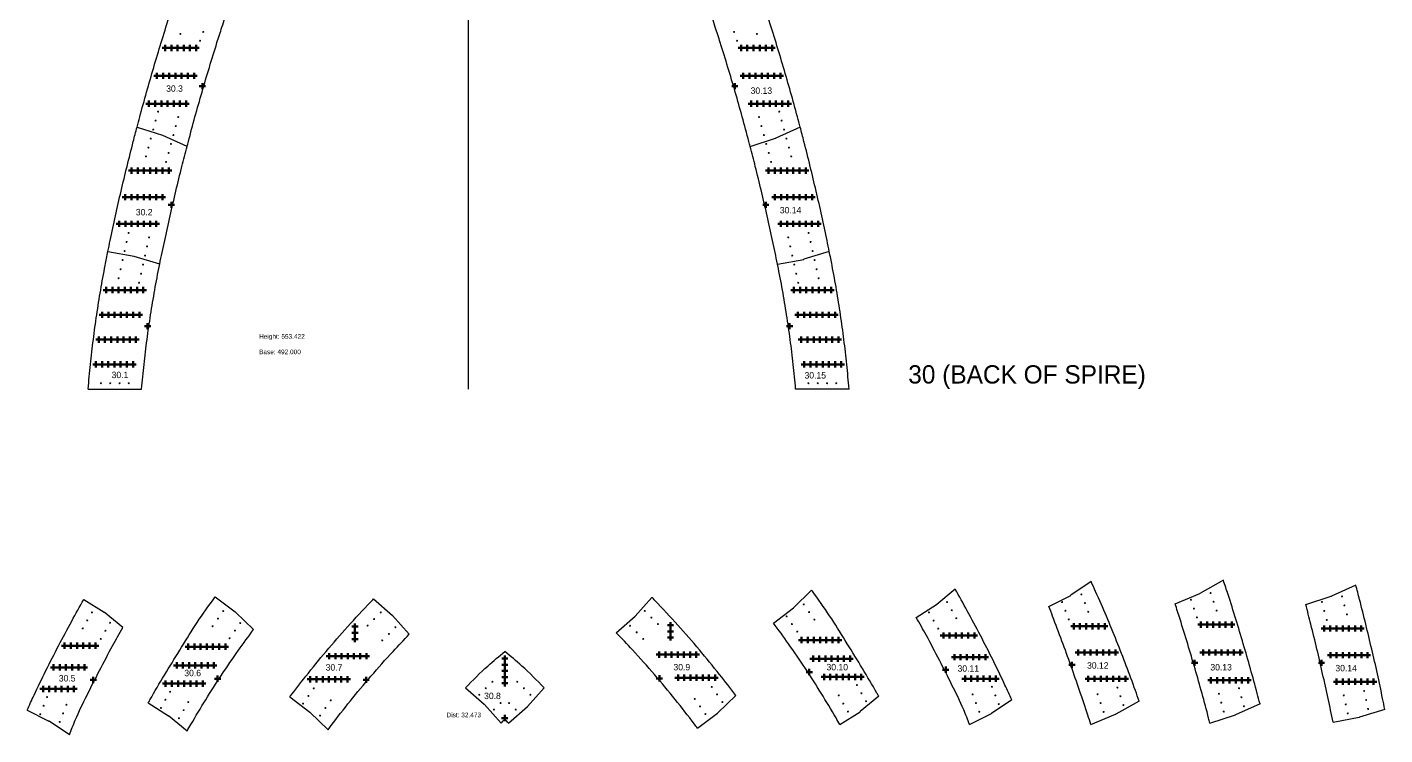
# Model space of a CAD drawing. Header units: inches. Extents: x -1683 to 11264, y -1696 to 865.
# Drawn here: x 8924 to 9802, y -60 to 398 of the extents above; entities that cross this region are included whole.
import ezdxf

# ---------------------------------------------------------------- set-up
doc = ezdxf.new("R2010")
doc.units = ezdxf.units.IN
doc.header["$MEASUREMENT"] = 0
doc.header["$PDMODE"] = 2
doc.header["$PDSIZE"] = 2
for name, color, linetype, lineweight in [('Annotation', 7, 'Continuous', 9), ('Drilling', 3, 'Continuous', 13), ('Engrave', 4, 'Continuous', 50)]:
    doc.layers.add(name, color=color, linetype=linetype, lineweight=lineweight)
doc.styles.get("Standard").update_dxf_attribs({"font": 'Arial.ttf'})
doc.styles.add('Tw Cen MT', font='')
doc.styles.get('Tw Cen MT').set_extended_font_data('Tw Cen MT')

# ---------------------------------------------------------------- blocks, each defined once
blk = doc.blocks.new('*U2241')
at = {"layer": 'Engrave'}
blk.add_point((0, 0), dxfattribs=at)
blk = doc.blocks.new('*U2242')
at = {"layer": 'Engrave', "color": 0, "linetype": 'ByBlock', "lineweight": -2, "transparency": 16777216}
for p in [(0, 0), (4, 0), (8, 0), (12, 0), (16, 0), (20, 0), (24, 0)]:
    blk.add_blockref('*U2241', p, dxfattribs=at)
blk = doc.blocks.new('*U2245')
at = {"layer": 'Engrave'}
blk.add_point((0, 0), dxfattribs=at)
blk = doc.blocks.new('*U2246')
at = {"layer": 'Engrave', "color": 0, "linetype": 'ByBlock', "lineweight": -2, "transparency": 16777216}
for p in [(0, 0), (4, 0), (8, 0), (12, 0), (16, 0), (20, 0), (24, 0)]:
    blk.add_blockref('*U2245', p, dxfattribs=at)
blk = doc.blocks.new('*U2247')
at = {"layer": 'Engrave'}
blk.add_point((0, 0), dxfattribs=at)
blk = doc.blocks.new('*U2248')
at = {"layer": 'Engrave', "color": 0, "linetype": 'ByBlock', "lineweight": -2, "transparency": 16777216}
for p in [(0, 0), (4, 0), (8, 0), (12, 0), (16, 0), (20, 0), (24, 0)]:
    blk.add_blockref('*U2247', p, dxfattribs=at)
blk = doc.blocks.new('*U2249')
at = {"layer": 'Engrave'}
blk.add_point((0, 0), dxfattribs=at)
blk = doc.blocks.new('*U2250')
at = {"layer": 'Engrave', "color": 0, "linetype": 'ByBlock', "lineweight": -2, "transparency": 16777216}
for p in [(0, 0), (4, 0), (8, 0), (12, 0), (16, 0), (20, 0), (24, 0)]:
    blk.add_blockref('*U2249', p, dxfattribs=at)
blk = doc.blocks.new('*U2251')
at = {"layer": 'Engrave'}
blk.add_point((0, 0), dxfattribs=at)
blk = doc.blocks.new('*U2252')
at = {"layer": 'Engrave', "color": 0, "linetype": 'ByBlock', "lineweight": -2, "transparency": 16777216}
for p in [(0, 0), (4, 0), (8, 0), (12, 0), (16, 0), (20, 0), (24, 0)]:
    blk.add_blockref('*U2251', p, dxfattribs=at)
blk = doc.blocks.new('*U2253')
at = {"layer": 'Engrave'}
blk.add_point((0, 0), dxfattribs=at)
blk = doc.blocks.new('*U2254')
at = {"layer": 'Engrave', "color": 0, "linetype": 'ByBlock', "lineweight": -2, "transparency": 16777216}
for p in [(0, 0), (4, 0), (8, 0), (12, 0), (16, 0), (20, 0), (24, 0)]:
    blk.add_blockref('*U2253', p, dxfattribs=at)
blk = doc.blocks.new('*U2255')
at = {"layer": 'Engrave'}
blk.add_point((0, 0), dxfattribs=at)
blk = doc.blocks.new('*U2256')
at = {"layer": 'Engrave', "color": 0, "linetype": 'ByBlock', "lineweight": -2, "transparency": 16777216}
for p in [(0, 0), (4, 0), (8, 0), (12, 0), (16, 0), (20, 0), (24, 0)]:
    blk.add_blockref('*U2255', p, dxfattribs=at)
blk = doc.blocks.new('*U2257')
at = {"layer": 'Engrave'}
blk.add_point((0, 0), dxfattribs=at)
blk = doc.blocks.new('*U2258')
at = {"layer": 'Engrave', "color": 0, "linetype": 'ByBlock', "lineweight": -2, "transparency": 16777216}
for p in [(0, 0), (4, 0), (8, 0), (12, 0), (16, 0), (20, 0), (24, 0)]:
    blk.add_blockref('*U2257', p, dxfattribs=at)
blk = doc.blocks.new('*U2259')
at = {"layer": 'Engrave'}
blk.add_point((0, 0), dxfattribs=at)
blk = doc.blocks.new('*U2260')
at = {"layer": 'Engrave', "color": 0, "linetype": 'ByBlock', "lineweight": -2, "transparency": 16777216}
for p in [(0, 0), (4, 0), (8, 0), (12, 0), (16, 0), (20, 0)]:
    blk.add_blockref('*U2259', p, dxfattribs=at)
blk = doc.blocks.new('*U2261')
at = {"layer": 'Engrave'}
blk.add_point((0, 0), dxfattribs=at)
blk = doc.blocks.new('*U2262')
at = {"layer": 'Engrave', "color": 0, "linetype": 'ByBlock', "lineweight": -2, "transparency": 16777216}
for p in [(0, 0), (4, 0), (8, 0), (12, 0), (16, 0), (20, 0), (24, 0)]:
    blk.add_blockref('*U2261', p, dxfattribs=at)
blk = doc.blocks.new('*U2287')
at = {"layer": 'Engrave'}
blk.add_point((0, 0), dxfattribs=at)
blk = doc.blocks.new('*U2288')
at = {"layer": 'Engrave', "color": 0, "linetype": 'ByBlock', "lineweight": -2, "transparency": 16777216}
for p in [(0, 0), (4, 0), (8, 0), (12, 0), (16, 0), (20, 0), (24, 0)]:
    blk.add_blockref('*U2287', p, dxfattribs=at)
blk = doc.blocks.new('*U2289')
at = {"layer": 'Engrave'}
blk.add_point((0, 0), dxfattribs=at)
blk = doc.blocks.new('*U2290')
at = {"layer": 'Engrave', "color": 0, "linetype": 'ByBlock', "lineweight": -2, "transparency": 16777216}
for p in [(0, 0), (4, 0), (8, 0), (12, 0), (16, 0), (20, 0), (24, 0)]:
    blk.add_blockref('*U2289', p, dxfattribs=at)
blk = doc.blocks.new('*U2291')
at = {"layer": 'Engrave'}
blk.add_point((0, 0), dxfattribs=at)
blk = doc.blocks.new('*U2292')
at = {"layer": 'Engrave', "color": 0, "linetype": 'ByBlock', "lineweight": -2, "transparency": 16777216}
for p in [(0, 0), (4, 0), (8, 0), (12, 0), (16, 0), (20, 0), (24, 0)]:
    blk.add_blockref('*U2291', p, dxfattribs=at)
blk = doc.blocks.new('*U2293')
at = {"layer": 'Engrave'}
blk.add_point((0, 0), dxfattribs=at)
blk = doc.blocks.new('*U2294')
at = {"layer": 'Engrave', "color": 0, "linetype": 'ByBlock', "lineweight": -2, "transparency": 16777216}
for p in [(0, 0), (4, 0), (8, 0), (12, 0), (16, 0), (20, 0), (24, 0)]:
    blk.add_blockref('*U2293', p, dxfattribs=at)
blk = doc.blocks.new('*U2295')
at = {"layer": 'Engrave'}
blk.add_point((0, 0), dxfattribs=at)
blk = doc.blocks.new('*U2296')
at = {"layer": 'Engrave', "color": 0, "linetype": 'ByBlock', "lineweight": -2, "transparency": 16777216}
for p in [(0, 0), (4, 0), (8, 0), (12, 0), (16, 0), (20, 0), (24, 0)]:
    blk.add_blockref('*U2295', p, dxfattribs=at)
blk = doc.blocks.new('*U2297')
at = {"layer": 'Engrave'}
blk.add_point((0, 0), dxfattribs=at)
blk = doc.blocks.new('*U2298')
at = {"layer": 'Engrave', "color": 0, "linetype": 'ByBlock', "lineweight": -2, "transparency": 16777216}
for p in [(0, 0), (4, 0), (8, 0), (12, 0), (16, 0), (20, 0), (24, 0)]:
    blk.add_blockref('*U2297', p, dxfattribs=at)
blk = doc.blocks.new('*U2299')
at = {"layer": 'Engrave'}
blk.add_point((0, 0), dxfattribs=at)
blk = doc.blocks.new('*U2300')
at = {"layer": 'Engrave', "color": 0, "linetype": 'ByBlock', "lineweight": -2, "transparency": 16777216}
for p in [(0, 0), (4, 0), (8, 0), (12, 0), (16, 0), (20, 0), (24, 0)]:
    blk.add_blockref('*U2299', p, dxfattribs=at)
blk = doc.blocks.new('*U2301')
at = {"layer": 'Engrave'}
blk.add_point((0, 0), dxfattribs=at)
blk = doc.blocks.new('*U2302')
at = {"layer": 'Engrave', "color": 0, "linetype": 'ByBlock', "lineweight": -2, "transparency": 16777216}
for p in [(0, 0), (4, 0), (8, 0), (12, 0), (16, 0), (20, 0), (24, 0)]:
    blk.add_blockref('*U2301', p, dxfattribs=at)
blk = doc.blocks.new('*U2303')
at = {"layer": 'Engrave'}
blk.add_point((0, 0), dxfattribs=at)
blk = doc.blocks.new('*U2304')
at = {"layer": 'Engrave', "color": 0, "linetype": 'ByBlock', "lineweight": -2, "transparency": 16777216}
for p in [(0, 0), (4, 0), (8, 0), (12, 0), (16, 0), (20, 0)]:
    blk.add_blockref('*U2303', p, dxfattribs=at)
blk = doc.blocks.new('*U2305')
at = {"layer": 'Engrave'}
blk.add_point((0, 0), dxfattribs=at)
blk = doc.blocks.new('*U2306')
at = {"layer": 'Engrave', "color": 0, "linetype": 'ByBlock', "lineweight": -2, "transparency": 16777216}
for p in [(0, 0), (4, 0), (8, 0), (12, 0), (16, 0), (20, 0), (24, 0)]:
    blk.add_blockref('*U2305', p, dxfattribs=at)
blk = doc.blocks.new('*U2375')
at = {"layer": 'Engrave'}
blk.add_point((0, 0), dxfattribs=at)
blk = doc.blocks.new('*U2376')
at = {"layer": 'Engrave', "color": 0, "linetype": 'ByBlock', "lineweight": -2, "transparency": 16777216}
for p in [(0, 0), (4, 0), (8, 0), (12, 0), (16, 0), (20, 0)]:
    blk.add_blockref('*U2375', p, dxfattribs=at)
blk = doc.blocks.new('*U2377')
at = {"layer": 'Engrave'}
blk.add_point((0, 0), dxfattribs=at)
blk = doc.blocks.new('*U2378')
at = {"layer": 'Engrave', "color": 0, "linetype": 'ByBlock', "lineweight": -2, "transparency": 16777216}
for p in [(0, 0), (4, 0), (8, 0), (12, 0), (16, 0), (20, 0)]:
    blk.add_blockref('*U2377', p, dxfattribs=at)
blk = doc.blocks.new('*U2379')
at = {"layer": 'Engrave'}
blk.add_point((0, 0), dxfattribs=at)
blk = doc.blocks.new('*U2380')
at = {"layer": 'Engrave', "color": 0, "linetype": 'ByBlock', "lineweight": -2, "transparency": 16777216}
for p in [(0, 0), (4, 0), (8, 0), (12, 0), (16, 0), (20, 0)]:
    blk.add_blockref('*U2379', p, dxfattribs=at)
blk = doc.blocks.new('*U2381')
at = {"layer": 'Engrave'}
blk.add_point((0, 0), dxfattribs=at)
blk = doc.blocks.new('*U2382')
at = {"layer": 'Engrave', "color": 0, "linetype": 'ByBlock', "lineweight": -2, "transparency": 16777216}
for p in [(0, 0), (4, 0), (8, 0), (12, 0), (16, 0), (20, 0), (24, 0)]:
    blk.add_blockref('*U2381', p, dxfattribs=at)
blk = doc.blocks.new('*U2383')
at = {"layer": 'Engrave'}
blk.add_point((0, 0), dxfattribs=at)
blk = doc.blocks.new('*U2384')
at = {"layer": 'Engrave', "color": 0, "linetype": 'ByBlock', "lineweight": -2, "transparency": 16777216}
for p in [(0, 0), (4, 0), (8, 0), (12, 0), (16, 0), (20, 0), (24, 0)]:
    blk.add_blockref('*U2383', p, dxfattribs=at)
blk = doc.blocks.new('*U2385')
at = {"layer": 'Engrave'}
blk.add_point((0, 0), dxfattribs=at)
blk = doc.blocks.new('*U2386')
at = {"layer": 'Engrave', "color": 0, "linetype": 'ByBlock', "lineweight": -2, "transparency": 16777216}
for p in [(0, 0), (4, 0), (8, 0), (12, 0), (16, 0), (20, 0), (24, 0)]:
    blk.add_blockref('*U2385', p, dxfattribs=at)
blk = doc.blocks.new('*U2387')
at = {"layer": 'Engrave'}
blk.add_point((0, 0), dxfattribs=at)
blk = doc.blocks.new('*U2388')
at = {"layer": 'Engrave', "color": 0, "linetype": 'ByBlock', "lineweight": -2, "transparency": 16777216}
for p in [(0, 0), (4, 0), (8, 0)]:
    blk.add_blockref('*U2387', p, dxfattribs=at)
blk = doc.blocks.new('*U2389')
at = {"layer": 'Engrave'}
blk.add_point((0, 0), dxfattribs=at)
blk = doc.blocks.new('*U2390')
at = {"layer": 'Engrave', "color": 0, "linetype": 'ByBlock', "lineweight": -2, "transparency": 16777216}
for p in [(0, 0), (4, 0), (8, 0), (12, 0), (16, 0), (20, 0), (24, 0)]:
    blk.add_blockref('*U2389', p, dxfattribs=at)
blk = doc.blocks.new('*U2391')
at = {"layer": 'Engrave'}
blk.add_point((0, 0), dxfattribs=at)
blk = doc.blocks.new('*U2392')
at = {"layer": 'Engrave', "color": 0, "linetype": 'ByBlock', "lineweight": -2, "transparency": 16777216}
for p in [(0, 0), (4, 0), (8, 0), (12, 0), (16, 0), (20, 0), (24, 0)]:
    blk.add_blockref('*U2391', p, dxfattribs=at)
blk = doc.blocks.new('*U2393')
at = {"layer": 'Engrave'}
blk.add_point((0, 0), dxfattribs=at)
blk = doc.blocks.new('*U2394')
at = {"layer": 'Engrave', "color": 0, "linetype": 'ByBlock', "lineweight": -2, "transparency": 16777216}
for p in [(0, 0), (4, 0), (8, 0), (12, 0), (16, 0)]:
    blk.add_blockref('*U2393', p, dxfattribs=at)
blk = doc.blocks.new('*U2395')
at = {"layer": 'Engrave'}
blk.add_point((0, 0), dxfattribs=at)
blk = doc.blocks.new('*U2396')
at = {"layer": 'Engrave', "color": 0, "linetype": 'ByBlock', "lineweight": -2, "transparency": 16777216}
for p in [(0, 0), (4, 0), (8, 0)]:
    blk.add_blockref('*U2395', p, dxfattribs=at)
blk = doc.blocks.new('*U2397')
at = {"layer": 'Engrave'}
blk.add_point((0, 0), dxfattribs=at)
blk = doc.blocks.new('*U2398')
at = {"layer": 'Engrave', "color": 0, "linetype": 'ByBlock', "lineweight": -2, "transparency": 16777216}
for p in [(0, 0), (4, 0), (8, 0), (12, 0), (16, 0), (20, 0), (24, 0)]:
    blk.add_blockref('*U2397', p, dxfattribs=at)
blk = doc.blocks.new('*U2399')
at = {"layer": 'Engrave'}
blk.add_point((0, 0), dxfattribs=at)
blk = doc.blocks.new('*U2400')
at = {"layer": 'Engrave', "color": 0, "linetype": 'ByBlock', "lineweight": -2, "transparency": 16777216}
for p in [(0, 0), (4, 0), (8, 0), (12, 0), (16, 0), (20, 0), (24, 0)]:
    blk.add_blockref('*U2399', p, dxfattribs=at)
blk = doc.blocks.new('*U2401')
at = {"layer": 'Engrave'}
blk.add_point((0, 0), dxfattribs=at)
blk = doc.blocks.new('*U2402')
at = {"layer": 'Engrave', "color": 0, "linetype": 'ByBlock', "lineweight": -2, "transparency": 16777216}
for p in [(0, 0), (4, 0), (8, 0), (12, 0), (16, 0), (20, 0), (24, 0)]:
    blk.add_blockref('*U2401', p, dxfattribs=at)
blk = doc.blocks.new('*U2403')
at = {"layer": 'Engrave'}
blk.add_point((0, 0), dxfattribs=at)
blk = doc.blocks.new('*U2404')
at = {"layer": 'Engrave', "color": 0, "linetype": 'ByBlock', "lineweight": -2, "transparency": 16777216}
for p in [(0, 0), (4, 0), (8, 0), (12, 0), (16, 0), (20, 0), (24, 0)]:
    blk.add_blockref('*U2403', p, dxfattribs=at)
blk = doc.blocks.new('*U2405')
at = {"layer": 'Engrave'}
blk.add_point((0, 0), dxfattribs=at)
blk = doc.blocks.new('*U2406')
at = {"layer": 'Engrave', "color": 0, "linetype": 'ByBlock', "lineweight": -2, "transparency": 16777216}
for p in [(0, 0), (4, 0), (8, 0), (12, 0), (16, 0), (20, 0), (24, 0)]:
    blk.add_blockref('*U2405', p, dxfattribs=at)
blk = doc.blocks.new('*U2407')
at = {"layer": 'Engrave'}
blk.add_point((0, 0), dxfattribs=at)
blk = doc.blocks.new('*U2408')
at = {"layer": 'Engrave', "color": 0, "linetype": 'ByBlock', "lineweight": -2, "transparency": 16777216}
for p in [(0, 0), (4, 0), (8, 0), (12, 0), (16, 0), (20, 0)]:
    blk.add_blockref('*U2407', p, dxfattribs=at)
blk = doc.blocks.new('*U2409')
at = {"layer": 'Engrave'}
blk.add_point((0, 0), dxfattribs=at)
blk = doc.blocks.new('*U2410')
at = {"layer": 'Engrave', "color": 0, "linetype": 'ByBlock', "lineweight": -2, "transparency": 16777216}
for p in [(0, 0), (4, 0), (8, 0), (12, 0), (16, 0), (20, 0)]:
    blk.add_blockref('*U2409', p, dxfattribs=at)
blk = doc.blocks.new('*U2411')
at = {"layer": 'Engrave'}
blk.add_point((0, 0), dxfattribs=at)
blk = doc.blocks.new('*U2412')
at = {"layer": 'Engrave', "color": 0, "linetype": 'ByBlock', "lineweight": -2, "transparency": 16777216}
for p in [(0, 0), (4, 0), (8, 0), (12, 0), (16, 0), (20, 0)]:
    blk.add_blockref('*U2411', p, dxfattribs=at)
blk = doc.blocks.new('*U2413')
at = {"layer": 'Engrave'}
blk.add_point((0, 0), dxfattribs=at)
blk = doc.blocks.new('*U2414')
at = {"layer": 'Engrave', "color": 0, "linetype": 'ByBlock', "lineweight": -2, "transparency": 16777216}
for p in [(0, 0), (4, 0), (8, 0), (12, 0), (16, 0), (20, 0), (24, 0)]:
    blk.add_blockref('*U2413', p, dxfattribs=at)
blk = doc.blocks.new('*U2415')
at = {"layer": 'Engrave'}
blk.add_point((0, 0), dxfattribs=at)
blk = doc.blocks.new('*U2416')
at = {"layer": 'Engrave', "color": 0, "linetype": 'ByBlock', "lineweight": -2, "transparency": 16777216}
for p in [(0, 0), (4, 0), (8, 0), (12, 0), (16, 0), (20, 0)]:
    blk.add_blockref('*U2415', p, dxfattribs=at)
blk = doc.blocks.new('*U2417')
at = {"layer": 'Engrave'}
blk.add_point((0, 0), dxfattribs=at)
blk = doc.blocks.new('*U2418')
at = {"layer": 'Engrave', "color": 0, "linetype": 'ByBlock', "lineweight": -2, "transparency": 16777216}
for p in [(0, 0), (4, 0), (8, 0), (12, 0), (16, 0), (20, 0), (24, 0)]:
    blk.add_blockref('*U2417', p, dxfattribs=at)
blk = doc.blocks.new('*U2419')
at = {"layer": 'Engrave'}
blk.add_point((0, 0), dxfattribs=at)
blk = doc.blocks.new('*U2420')
at = {"layer": 'Engrave', "color": 0, "linetype": 'ByBlock', "lineweight": -2, "transparency": 16777216}
for p in [(0, 0), (4, 0), (8, 0), (12, 0), (16, 0), (20, 0), (24, 0)]:
    blk.add_blockref('*U2419', p, dxfattribs=at)
blk = doc.blocks.new('*U2421')
at = {"layer": 'Engrave'}
blk.add_point((0, 0), dxfattribs=at)
blk = doc.blocks.new('*U2422')
at = {"layer": 'Engrave', "color": 0, "linetype": 'ByBlock', "lineweight": -2, "transparency": 16777216}
for p in [(0, 0), (4, 0), (8, 0), (12, 0), (16, 0), (20, 0)]:
    blk.add_blockref('*U2421', p, dxfattribs=at)
blk = doc.blocks.new('*U2423')
at = {"layer": 'Engrave'}
blk.add_point((0, 0), dxfattribs=at)
blk = doc.blocks.new('*U2424')
at = {"layer": 'Engrave', "color": 0, "linetype": 'ByBlock', "lineweight": -2, "transparency": 16777216}
for p in [(0, 0), (4, 0), (8, 0), (12, 0), (16, 0), (20, 0), (24, 0)]:
    blk.add_blockref('*U2423', p, dxfattribs=at)
blk = doc.blocks.new('*U2425')
at = {"layer": 'Engrave'}
blk.add_point((0, 0), dxfattribs=at)
blk = doc.blocks.new('*U2426')
at = {"layer": 'Engrave', "color": 0, "linetype": 'ByBlock', "lineweight": -2, "transparency": 16777216}
for p in [(0, 0), (4, 0), (8, 0), (12, 0), (16, 0), (20, 0), (24, 0)]:
    blk.add_blockref('*U2425', p, dxfattribs=at)
blk = doc.blocks.new('*U2427')
at = {"layer": 'Engrave'}
blk.add_point((0, 0), dxfattribs=at)
blk = doc.blocks.new('*U2428')
at = {"layer": 'Engrave', "color": 0, "linetype": 'ByBlock', "lineweight": -2, "transparency": 16777216}
for p in [(0, 0), (4, 0), (8, 0), (12, 0), (16, 0), (20, 0), (24, 0)]:
    blk.add_blockref('*U2427', p, dxfattribs=at)
blk = doc.blocks.new('*U2429')
at = {"layer": 'Engrave'}
blk.add_point((0, 0), dxfattribs=at)
blk = doc.blocks.new('*U2430')
at = {"layer": 'Engrave', "color": 0, "linetype": 'ByBlock', "lineweight": -2, "transparency": 16777216}
for p in [(0, 0), (4, 0), (8, 0), (12, 0), (16, 0), (20, 0), (24, 0)]:
    blk.add_blockref('*U2429', p, dxfattribs=at)

msp = doc.modelspace()

# ---------------------------------------------------------------- linework, layer by layer
for p, q in [((9209.36631, 163.8108), (9209.36631, 865.25096)), ((8994.9789, 333.17897), (9011.46873, 327.87358)), ((9027.346, 320.6643), (9011.57624, 327.83201)), ((9391.38662, 320.6643), (9407.87645, 325.9697)), ((9423.75372, 333.17897), (9407.98396, 326.01126)), ((8976.17869, 252.7807), (8993.09118, 249.64487)), ((9009.63906, 244.54255), (8993.20389, 249.61712)), ((9409.09357, 244.54255), (9426.00606, 247.67838)), ((9442.55394, 252.7807), (9426.11877, 247.70613)), ((8963.36631, 163.8108), (8997.93148, 163.8108)), ((9455.36631, 163.8108), (9420.80114, 163.8108)), ((9611.85663, 39.35563), (9598.76343, 30.52638)), ((9697.3294, 40.21794), (9682.23222, 31.75727)), ((9782.95543, 37.14352), (9767.18567, 29.97581)), ((8960.56923, 27.88331), (8973.67297, 19.58131)), ((9045.57313, 29.51315), (9058.52114, 19.71406)), ((9147.88936, 28.14326), (9160.09, 17.47734)), ((9327.91634, 29.1138), (9317.11961, 17.02877)), ((9431.12487, 33.79295), (9419.47707, 22.47916)), ((9523.9536, 34.50183), (9512.02427, 24.58607)), ((9584.55204, 23.35534), (9598.65438, 30.46248)), ((9666.15728, 25.04131), (9682.12849, 31.70677)), ((9750.58833, 24.62885), (9767.07816, 29.93424)), ((8985.70634, 9.58984), (8973.777, 19.5056)), ((9070.26223, 8.32019), (9058.61443, 19.63399)), ((9406.43577, 12.59999), (9419.38379, 22.39908)), ((9498.81649, 16.20836), (9511.92024, 24.51036)), ((9170.9743, 5.30569), (9160.17757, 17.39071)), ((9304.83141, 6.27623), (9317.03204, 16.94214)), ((9207.29977, -29.29052), (9219.5004, -39.95643)), ((9258.25263, -29.29052), (9247.4559, -41.37554)), ((9382.04469, -34.22519), (9370.39688, -45.53898)), ((9474.52569, -34.78595), (9462.59635, -44.70171)), ((8923.93183, -43.69766), (8938.03417, -50.8048)), ((9002.17231, -39.06575), (9015.27605, -47.36776)), ((9093.76102, -35.19573), (9106.70903, -44.99482)), ((9230.3847, -52.12809), (9219.58797, -40.04306)), ((9235.16769, -52.12809), (9247.36833, -41.46218)), ((9560.59101, -37.07914), (9547.49781, -45.90839)), ((9642.89396, -37.9028), (9627.79677, -46.36346)), ((9721.03648, -39.56547), (9705.26672, -46.73318)), ((9801.75565, -43.25476), (9785.32048, -48.32932)), ((8951.23642, -59.69795), (8938.14322, -50.8687)), ((9027.30942, -57.35922), (9015.38009, -47.44346)), ((9118.45012, -56.38868), (9106.80232, -45.07489)), ((9357.35559, -55.41814), (9370.3036, -45.61905)), ((9449.38858, -53.07942), (9462.49232, -44.77742)), ((9533.28642, -53.07943), (9547.38876, -45.97229)), ((9611.72183, -53.07943), (9627.69304, -46.41397)), ((9688.66938, -52.08014), (9705.15921, -46.77475)), ((9768.29528, -51.49291), (9785.20777, -48.35707))]:
    msp.add_line(p, q)
for centre, start, end in [((9011.16245, 326.92164), 65.55714693, 72.1650816), ((9407.57017, 326.92164), 287.8349184, 294.44285307), ((8992.90887, 248.66163), 72.84126668, 79.49578489), ((9425.82375, 248.66163), 280.50421511, 287.15873332), ((9598.20433, 31.35548), 296.7466766, 303.9933025), ((9681.74334, 32.62962), 292.65283304, 299.26685952), ((9766.77188, 30.88618), 287.8349184, 294.44285307), ((8973.13778, 18.73658), 50.26636868, 57.64330456), ((9057.91768, 18.91667), 45.83338349, 52.88147403), ((9418.78032, 23.19647), 307.11852597, 314.16661651), ((9511.38505, 25.3551), 302.35669544, 309.73363132), ((9159.43183, 16.72447), 41.77751149, 48.83972217), ((9316.37388, 17.69501), 311.16027783, 318.22248851), ((9218.84223, -40.7093), 41.77751149, 48.83972217), ((9246.71016, -40.7093), 311.16027783, 318.22248851), ((8937.58412, -51.6978), 56.0066975, 63.2533234), ((9014.74087, -48.21249), 50.26636868, 57.64330456), ((9106.10557, -45.79221), 45.83338349, 52.88147403), ((9369.70014, -44.82166), 307.11852597, 314.16661651), ((9461.95713, -43.93269), 302.35669544, 309.73363132), ((9546.93871, -45.07928), 296.7466766, 303.9933025), ((9627.3079, -45.49111), 292.65283304, 299.26685952), ((9704.85293, -45.82281), 287.8349184, 294.44285307), ((9785.02546, -47.37383), 280.50421511, 287.15873332)]:
    msp.add_arc(centre, 1, start, end)
for points, knots in [([(9049.85811, 397.78576), (9050.50919, 399.79557), (9052.91061, 407.15203), (9057.1699, 419.84442), (9062.76298, 435.8434), (9068.54759, 451.85424), (9073.42618, 464.60469), (9076.21599, 472.08709), (9077.02791, 474.22052)], [240.133995434, 240.133995434, 240.133995434, 240.133995434, 246.471900136, 263.349277547, 280.296638952, 297.317379471, 314.415012109, 321.260936789, 321.260936789, 321.260936789, 321.260936789]), ([(9368.87452, 397.78576), (9368.22343, 399.79557), (9365.82201, 407.15203), (9361.56273, 419.84442), (9355.96964, 435.8434), (9350.18503, 451.85424), (9345.30645, 464.60469), (9342.51663, 472.08709), (9341.70472, 474.22052)], [240.133995434, 240.133995434, 240.133995434, 240.133995434, 246.471900136, 263.349277547, 280.296638952, 297.317379471, 314.415012109, 321.260936789, 321.260936789, 321.260936789, 321.260936789]), ([(8994.9789, 333.17897), (8995.56385, 335.39099), (8997.58091, 342.94704), (9001.1389, 355.83662), (9005.74897, 371.83938), (9010.58286, 387.83523), (9014.83412, 401.57048), (9017.63826, 409.92005), (9018.68598, 412.96238)], [172.519989646, 172.519989646, 172.519989646, 172.519989646, 179.384129638, 195.981866639, 212.633985483, 229.343292808, 246.112675024, 255.765329676, 255.765329676, 255.765329676, 255.765329676]), ([(9423.75372, 333.17897), (9423.16878, 335.39099), (9421.15172, 342.94704), (9417.59373, 355.83662), (9412.98366, 371.83938), (9408.14977, 387.83523), (9403.8985, 401.57048), (9401.09436, 409.92005), (9400.04664, 412.96238)], [172.519989646, 172.519989646, 172.519989646, 172.519989646, 179.384129638, 195.981866639, 212.633985483, 229.343292808, 246.112675024, 255.765329676, 255.765329676, 255.765329676, 255.765329676]), ([(9027.346, 320.6643), (9027.62268, 321.71318), (9029.30926, 328.09953), (9032.404, 339.84733), (9036.96278, 355.83678), (9041.69343, 371.84014), (9046.018, 385.82264), (9048.78225, 394.46473), (9049.85811, 397.78576)], [159.782481639, 159.782481639, 159.782481639, 159.782481639, 163.036687357, 179.59802858, 196.227327607, 212.914059616, 229.661221622, 240.133995434, 240.133995434, 240.133995434, 240.133995434]), ([(9391.38662, 320.6643), (9391.10994, 321.71318), (9389.42337, 328.09953), (9386.32862, 339.84733), (9381.76984, 355.83678), (9377.03919, 371.84014), (9372.71462, 385.82264), (9369.95038, 394.46473), (9368.87452, 397.78576)], [159.782481639, 159.782481639, 159.782481639, 159.782481639, 163.036687357, 179.59802858, 196.227327607, 212.914059616, 229.661221622, 240.133995434, 240.133995434, 240.133995434, 240.133995434]), ([(8976.17869, 252.7807), (8976.65724, 255.12437), (8978.23963, 262.80389), (8980.8714, 275.85931), (8984.70387, 291.8156), (8988.47609, 307.83592), (8991.95077, 321.61511), (8994.15383, 330.0589), (8994.9789, 333.17897)], [89.940257692, 89.940257692, 89.940257692, 89.940257692, 97.116297573, 113.461997025, 129.890232504, 146.340942493, 162.8380424, 172.519989646, 172.519989646, 172.519989646, 172.519989646]), ([(9442.55394, 252.7807), (9442.07539, 255.12437), (9440.493, 262.80389), (9437.86122, 275.85931), (9434.02876, 291.8156), (9430.25654, 307.83592), (9426.78185, 321.61511), (9424.57879, 330.0589), (9423.75372, 333.17897)], [89.940257692, 89.940257692, 89.940257692, 89.940257692, 97.116297573, 113.461997025, 129.890232504, 146.340942493, 162.8380424, 172.519989646, 172.519989646, 172.519989646, 172.519989646]), ([(9009.63906, 244.54255), (9010.67754, 249.64031), (9012.91759, 260.0666), (9016.38222, 275.82615), (9020.03917, 291.83915), (9023.69778, 306.78986), (9026.21674, 316.38338), (9027.346, 320.6643)], [81.61850303, 81.61850303, 81.61850303, 81.61850303, 97.225876844, 113.609902893, 130.026419178, 146.500593859, 159.782481639, 159.782481639, 159.782481639, 159.782481639]), ([(9409.09357, 244.54255), (9408.05508, 249.64031), (9405.81504, 260.0666), (9402.3504, 275.82615), (9398.69346, 291.83915), (9395.03485, 306.78986), (9392.51589, 316.38338), (9391.38662, 320.6643)], [81.61850303, 81.61850303, 81.61850303, 81.61850303, 97.225876844, 113.609902893, 130.026419178, 146.500593859, 159.782481639, 159.782481639, 159.782481639, 159.782481639]), ([(8963.36631, 163.8108), (8963.84417, 169.14655), (8964.80095, 179.83004), (8966.67293, 195.83213), (8968.86764, 211.83663), (8971.42574, 227.83954), (8973.89311, 241.49066), (8975.56864, 249.79304), (8976.17869, 252.7807)], [0, 0, 0, 0, 16.0707012, 32.177509992, 48.328113205, 64.530384026, 80.792418977, 89.940257692, 89.940257692, 89.940257692, 89.940257692]), ([(9455.36631, 163.8108), (9454.88846, 169.14655), (9453.93168, 179.83004), (9452.0597, 195.83213), (9449.86499, 211.83663), (9447.30688, 227.83954), (9444.83951, 241.49066), (9443.16398, 249.79304), (9442.55394, 252.7807)], [0, 0, 0, 0, 16.0707012, 32.177509992, 48.328113205, 64.530384026, 80.792418977, 89.940257692, 89.940257692, 89.940257692, 89.940257692]), ([(8997.93148, 163.8108), (8998.43251, 169.14679), (8999.43579, 179.83195), (9001.3987, 195.83431), (9003.70193, 211.83906), (9006.38248, 227.84311), (9008.45872, 238.73397), (9009.58937, 244.29866), (9009.63906, 244.54255)], [0, 0, 0, 0, 16.077700907, 32.195123461, 48.360759664, 64.583327824, 80.871802083, 81.61850303, 81.61850303, 81.61850303, 81.61850303]), ([(9420.80114, 163.8108), (9420.30012, 169.14679), (9419.29683, 179.83195), (9417.33393, 195.83431), (9415.03069, 211.83906), (9412.35014, 227.84311), (9410.2739, 238.73397), (9409.14325, 244.29866), (9409.09357, 244.54255)], [0, 0, 0, 0, 16.077700907, 32.195123461, 48.360759664, 64.583327824, 80.871802083, 81.61850303, 81.61850303, 81.61850303, 81.61850303]), ([(9642.89396, -37.9028), (9642.10628, -35.61557), (9639.42331, -27.96806), (9634.61985, -14.9981), (9628.3704, 1.00751), (9621.75912, 17.01097), (9616.19303, 29.78465), (9612.8308, 37.22274), (9611.85663, 39.35563)], [255.765329676, 255.765329676, 255.765329676, 255.765329676, 263.022193421, 280.07714609, 297.255560749, 314.5665379, 332.019732952, 339.054107074, 339.054107074, 339.054107074, 339.054107074]), ([(9721.03648, -39.56547), (9720.45154, -37.35345), (9718.43448, -29.7974), (9714.87649, -16.90783), (9710.26642, -0.90506), (9705.43253, 15.09078), (9701.18126, 28.82603), (9698.37712, 37.1756), (9697.3294, 40.21794)], [172.519989646, 172.519989646, 172.519989646, 172.519989646, 179.384129638, 195.981866639, 212.633985483, 229.343292808, 246.112675024, 255.765329676, 255.765329676, 255.765329676, 255.765329676]), ([(9801.75565, -43.25476), (9801.2771, -40.91109), (9799.69471, -33.23156), (9797.06294, -20.17615), (9793.23047, -4.21986), (9789.45825, 11.80046), (9785.98357, 25.57965), (9783.7805, 34.02344), (9782.95543, 37.14352)], [89.940257692, 89.940257692, 89.940257692, 89.940257692, 97.116297573, 113.461997025, 129.890232504, 146.340942493, 162.8380424, 172.519989646, 172.519989646, 172.519989646, 172.519989646]), ([(8923.93183, -43.69766), (8925.39582, -40.49234), (8929.37103, -31.92227), (8936.08242, -18.0291), (8944.20939, -2.02461), (8952.37844, 13.30126), (8957.92824, 23.24161), (8960.56923, 27.88331)], [339.054107074, 339.054107074, 339.054107074, 339.054107074, 349.62542098, 367.394570265, 385.338926231, 403.47110769, 419.491831412, 419.491831412, 419.491831412, 419.491831412]), ([(9002.17231, -39.06575), (9002.55359, -38.39564), (9005.99983, -32.35507), (9012.66751, -20.94367), (9022.58377, -5.04577), (9032.5069, 11.21566), (9040.43527, 22.58528), (9044.93533, 28.65898), (9045.57313, 29.51315)], [419.491831412, 419.491831412, 419.491831412, 419.491831412, 421.804717744, 440.354472276, 459.136349589, 478.015581545, 497.49310601, 500.690948831, 500.690948831, 500.690948831, 500.690948831]), ([(9093.76102, -35.19573), (9097.1464, -30.66188), (9104.85161, -20.75693), (9117.25442, -5.55015), (9131.22286, 10.46645), (9141.59765, 21.6298), (9147.27329, 27.50841), (9147.88936, 28.14326)], [500.690948831, 500.690948831, 500.690948831, 500.690948831, 517.664827083, 538.33216574, 559.555050524, 581.404303843, 584.056798395, 584.056798395, 584.056798395, 584.056798395]), ([(9382.04469, -34.22519), (9378.65931, -29.69134), (9370.9541, -19.78639), (9358.55129, -4.57961), (9344.58284, 11.43699), (9334.20806, 22.60034), (9328.53241, 28.47895), (9327.91634, 29.1138)], [500.690948831, 500.690948831, 500.690948831, 500.690948831, 517.664827083, 538.33216574, 559.555050524, 581.404303843, 584.056798395, 584.056798395, 584.056798395, 584.056798395]), ([(9474.52569, -34.78595), (9474.14441, -34.11584), (9470.69817, -28.07527), (9464.03049, -16.66387), (9454.11423, -0.76597), (9444.1911, 15.49547), (9436.26273, 26.86508), (9431.76267, 32.93878), (9431.12487, 33.79295)], [419.491831412, 419.491831412, 419.491831412, 419.491831412, 421.804717744, 440.354472276, 459.136349589, 478.015581545, 497.49310601, 500.690948831, 500.690948831, 500.690948831, 500.690948831]), ([(9560.59101, -37.07914), (9559.12701, -33.87382), (9555.1518, -25.30375), (9548.44042, -11.41058), (9540.31344, 4.59391), (9532.14439, 19.91978), (9526.59459, 29.86013), (9523.9536, 34.50183)], [339.054107074, 339.054107074, 339.054107074, 339.054107074, 349.62542098, 367.394570265, 385.338926231, 403.47110769, 419.491831412, 419.491831412, 419.491831412, 419.491831412]), ([(9611.72183, -53.07943), (9611.07075, -51.06961), (9608.66933, -43.71315), (9604.41004, -31.02076), (9598.81696, -15.02178), (9593.03235, 0.98906), (9588.15377, 13.73951), (9585.36395, 21.22191), (9584.55204, 23.35534)], [240.133995434, 240.133995434, 240.133995434, 240.133995434, 246.471900136, 263.349277547, 280.296638952, 297.317379471, 314.415012109, 321.260936789, 321.260936789, 321.260936789, 321.260936789]), ([(9688.66938, -52.08014), (9688.3927, -51.03127), (9686.70613, -44.64492), (9683.61138, -32.89712), (9679.0526, -16.90766), (9674.32196, -0.9043), (9669.99739, 13.0782), (9667.23314, 21.72028), (9666.15728, 25.04131)], [159.782481639, 159.782481639, 159.782481639, 159.782481639, 163.036687357, 179.59802858, 196.227327607, 212.914059616, 229.661221622, 240.133995434, 240.133995434, 240.133995434, 240.133995434]), ([(9768.29528, -51.49291), (9767.25679, -46.39515), (9765.01675, -35.96886), (9761.55211, -20.2093), (9757.89517, -4.1963), (9754.23656, 10.7544), (9751.7176, 20.34793), (9750.58833, 24.62885)], [81.61850303, 81.61850303, 81.61850303, 81.61850303, 97.225876844, 113.609902893, 130.026419178, 146.500593859, 159.782481639, 159.782481639, 159.782481639, 159.782481639]), ([(8951.23642, -59.69795), (8952.4618, -56.47806), (8955.87418, -47.77959), (8962.66018, -34.03034), (8970.67582, -18.01787), (8978.40888, -3.47027), (8983.5025, 5.71116), (8985.70634, 9.58984)], [321.260936789, 321.260936789, 321.260936789, 321.260936789, 331.593176208, 349.291104204, 367.211831519, 385.325520962, 398.708648667, 398.708648667, 398.708648667, 398.708648667]), ([(9449.38858, -53.07942), (9448.57188, -51.64205), (9444.65778, -44.81363), (9437.35183, -32.63043), (9427.10079, -16.61652), (9416.76703, -1.50454), (9409.7316, 8.18335), (9406.43577, 12.59999)], [398.708648667, 398.708648667, 398.708648667, 398.708648667, 403.668180864, 422.320527921, 441.319088446, 460.701977514, 477.233734115, 477.233734115, 477.233734115, 477.233734115]), ([(9533.28642, -53.07943), (9532.06103, -49.85955), (9528.64865, -41.16107), (9521.86265, -27.41182), (9513.84701, -11.39935), (9506.11395, 3.14824), (9501.02033, 12.32968), (9498.81649, 16.20836)], [321.260936789, 321.260936789, 321.260936789, 321.260936789, 331.593176208, 349.291104204, 367.211831519, 385.325520962, 398.708648667, 398.708648667, 398.708648667, 398.708648667]), ([(9027.30942, -57.35922), (9028.12612, -55.92186), (9032.04022, -49.09343), (9039.34617, -36.91023), (9049.59721, -20.89633), (9059.93097, -5.78434), (9066.9664, 3.90355), (9070.26223, 8.32019)], [398.708648667, 398.708648667, 398.708648667, 398.708648667, 403.668180864, 422.320527921, 441.319088446, 460.701977514, 477.233734115, 477.233734115, 477.233734115, 477.233734115]), ([(9118.45012, -56.38868), (9119.10385, -55.51264), (9123.81872, -49.22819), (9132.91858, -37.55506), (9146.27483, -21.54131), (9159.00789, -7.20406), (9167.45315, 1.63908), (9170.9743, 5.30569)], [477.233734115, 477.233734115, 477.233734115, 477.233734115, 480.512823183, 500.802038937, 521.628491486, 543.061725833, 558.31145368, 558.31145368, 558.31145368, 558.31145368]), ([(9357.35559, -55.41814), (9356.70186, -54.5421), (9351.98699, -48.25765), (9342.88712, -36.58452), (9329.53087, -20.57077), (9316.79782, -6.23352), (9308.35256, 2.60962), (9304.83141, 6.27623)], [477.233734115, 477.233734115, 477.233734115, 477.233734115, 480.512823183, 500.802038937, 521.628491486, 543.061725833, 558.31145368, 558.31145368, 558.31145368, 558.31145368]), ([(9207.29977, -29.29052), (9211.99522, -24.45197), (9220.21481, -16.30564), (9229.07866, -8.87646), (9232.7762, -5.77739)], [584.056798395, 584.056798395, 584.056798395, 584.056798395, 604.273048121, 618.741811238, 618.741811238, 618.741811238, 618.741811238]), ([(9258.25263, -29.29052), (9253.55718, -24.45197), (9245.33759, -16.30564), (9236.47373, -8.87646), (9232.7762, -5.77739)], [584.056798395, 584.056798395, 584.056798395, 584.056798395, 604.273048121, 618.741811238, 618.741811238, 618.741811238, 618.741811238])]:
    msp.add_open_spline(points, degree=3, knots=knots)
for points in [[(9230.3847, -52.12809), (9231.18136, -51.29852), (9231.97855, -50.46944), (9232.77574, -49.64036)], [(9235.16769, -52.12809), (9234.37103, -51.29852), (9233.57384, -50.46944), (9232.77665, -49.64036)]]:
    msp.add_open_spline(points, degree=3)
at = {"layer": 'Drilling'}
for centre in [(9023.02003, 393.37596), (9035.78956, 388.99543), (9037.73646, 394.67078), (9380.99616, 394.67078), (9382.94306, 388.99543), (9395.71259, 393.37596), (9008.54708, 343.16117), (9410.18554, 343.16117), (9006.9862, 337.36776), (9020.02137, 333.85576), (9021.58226, 339.64917), (9397.15036, 339.64917), (9398.71125, 333.85576), (9411.74643, 337.36776), (9003.86442, 325.78093), (9005.42531, 331.57434), (9018.46049, 328.06235), (9400.27214, 328.06235), (9413.30732, 331.57434), (9414.8682, 325.78093), (9002.30353, 319.98752), (9015.33871, 316.47552), (9016.8996, 322.26893), (9401.83303, 322.26893), (9403.39392, 316.47552), (9416.42909, 319.98752), (9000.74264, 314.19411), (9013.77782, 310.68211), (9404.9548, 310.68211), (9417.98998, 314.19411), (8989.54906, 264.76362), (9429.18356, 264.76362), (8988.25639, 258.90452), (9001.43936, 255.99602), (9002.73203, 261.85511), (9416.0006, 261.85511), (9417.29327, 255.99602), (9430.47623, 258.90452), (8985.67105, 247.18633), (8986.96372, 253.04543), (9000.14669, 250.13692), (9418.58594, 250.13692), (9431.7689, 253.04543), (9433.06157, 247.18633), (8984.37838, 241.32723), (8997.56135, 238.41873), (8998.85402, 244.27782), (9419.87861, 244.27782), (9421.17127, 238.41873), (9434.35424, 241.32723), (8983.08571, 235.46814), (8996.26868, 232.55963), (9422.46394, 232.55963), (9435.64691, 235.46814), (8971.6489, 167.5608), (8977.6489, 167.5608), (8983.6489, 167.5608), (8989.6489, 167.5608), (9429.08373, 167.5608), (9435.08373, 167.5608), (9441.08373, 167.5608), (9447.08373, 167.5608), (9518.73419, 26.09843), (9593.0221, 26.09174), (9605.58407, 31.03613), (9676.33202, 27.60169), (9689.10156, 31.98221), (9691.04846, 26.30686), (9761.03474, 26.23348), (9774.06992, 29.74547), (8965.78864, 19.47991), (9050.66969, 20.34114), (9152.54785, 19.40278), (9323.25786, 20.37332), (9426.02831, 24.62094), (9429.47674, 19.71092), (9507.01212, 19.40195), (9521.71041, 20.88862), (9595.21961, 20.50864), (9607.78157, 25.45303), (9609.97908, 19.86994), (9678.27892, 21.92634), (9692.99536, 20.63151), (9762.59563, 20.44006), (9775.6308, 23.95206), (9777.19169, 18.15865), (8959.83621, 9.06029), (8962.81242, 14.2701), (8977.51072, 12.78343), (9043.77283, 10.52109), (9047.22126, 15.43112), (9061.71724, 12.58217), (9144.0298, 10.95039), (9148.28883, 15.17659), (9162.05678, 9.81997), (9313.74892, 10.79051), (9327.51688, 16.14713), (9331.77591, 11.92094), (9414.98076, 16.86198), (9418.42919, 11.95195), (9432.92517, 14.8009), (9509.98833, 14.19214), (9512.96455, 8.98232), (9524.68662, 15.67881), (9597.41712, 14.92555), (9680.22582, 16.25099), (9764.15651, 14.64665), (8971.55828, 2.3638), (8974.5345, 7.57362), (9054.82038, 2.76213), (9058.26881, 7.67215), (9153.53873, 1.36759), (9157.79776, 5.59378), (9318.00795, 6.56432), (9322.26697, 2.33813), (9421.87762, 7.04193), (9224.73533, -25.35242), (9240.81707, -25.35242), (8936.79691, -35.26787), (9016.32037, -31.83972), (9105.75444, -34.54769), (9109.20286, -29.63766), (9216.21728, -33.8048), (9220.4763, -29.57861), (9245.07609, -29.57861), (9249.33512, -33.8048), (9366.60284, -28.66712), (9370.05127, -33.57715), (9448.65556, -34.2564), (9460.37763, -27.55991), (9463.35385, -32.76973), (9535.16396, -33.59374), (9547.72593, -28.64935), (9549.92343, -34.23244), (9616.05588, -33.493), (9628.82541, -29.11248), (9630.77231, -34.78783), (9694.43312, -33.09527), (9707.4683, -29.58328), (9709.02919, -35.37669), (9775.20231, -34.18034), (9788.38527, -31.27184), (8934.5994, -40.85096), (8949.35887, -40.21226), (9010.36794, -42.25934), (9013.34415, -37.04953), (9025.06623, -43.74601), (9028.04244, -38.5362), (9102.30601, -39.45771), (9116.80199, -42.30665), (9120.25042, -37.39663), (9225.72621, -43.38761), (9229.98524, -39.16142), (9235.56716, -39.16142), (9239.82618, -43.38761), (9355.55529, -36.42609), (9359.00372, -41.33611), (9373.4997, -38.48717), (9451.63177, -39.46621), (9466.33006, -37.97954), (9537.36147, -39.17683), (9552.12094, -39.81554), (9618.00278, -39.16835), (9632.71921, -40.46318), (9695.99401, -38.88869), (9710.59008, -41.1701), (9776.49498, -40.03944), (9789.67794, -37.13094), (9790.97061, -42.99003), (8932.40189, -46.43406), (8944.96386, -51.37845), (8947.16136, -45.79535), (9022.09001, -48.95583), (9113.35356, -47.21668), (9362.45215, -46.24614), (9454.60799, -44.67602), (9539.55897, -44.75993), (9619.94968, -44.8437), (9697.5549, -44.6821), (9777.78765, -45.89854)]:
    msp.add_circle(centre, 0.3225, dxfattribs=at)
at = {"layer": 'Engrave'}
for p in [(9037.23051, 359.62658), (9381.50211, 359.62658), (9017.15772, 282.91548), (9401.5749, 282.91548), (9001.81791, 204.4648), (9416.91472, 204.4648), (9429.62485, -19.11999), (9517.84719, -17.57284), (9599.44564, -14.39984), (9678.78487, -13.11786), (9760.77661, -13.11998), (8966.67564, -24.19136), (9047.07315, -23.39979), (9143.08632, -24.15932), (9332.71938, -23.18878), (9232.70056, -48.81377)]:
    msp.add_point(p, dxfattribs=at)

# ---------------------------------------------------------------- block references
for name, p in [('*U2260', (9013.18827, 384.31972)), ('*U2262', (9007.81642, 366.32208)), ('*U2258', (9002.70497, 348.32444)), ('*U2254', (8991.44411, 305.04292)), ('*U2256', (8987.34673, 287.85639)), ('*U2252', (8983.43384, 270.66986)), ('*U2250', (8975.02667, 227.8108)), ('*U2248', (8972.463, 211.8108)), ('*U2246', (8970.2522, 195.8108)), ('*U2242', (8968.39115, 179.8108)), ('*U2378', (8948.18048, -2.10766)), ('*U2382', (9028.08919, -2.72513)), ('*U2392', (9119.23383, -8.81234)), ('*U2380', (8941.03126, -16.07643)), ('*U2386', (9020.64442, -14.78142)), ('*U2384', (9013.48436, -26.56376)), ('*U2390', (9107.02239, -23.76604)), ('*U2376', (8934.18542, -30.04519))]:
    msp.add_blockref(name, p, dxfattribs=at)
at = {"layer": 'Engrave', "xscale": -1}
for name, p in [('*U2304', (9405.54435, 384.31972)), ('*U2306', (9410.9162, 366.32208)), ('*U2302', (9416.02765, 348.32444)), ('*U2298', (9427.28851, 305.04292)), ('*U2300', (9431.38589, 287.85639)), ('*U2296', (9435.29879, 270.66986)), ('*U2294', (9443.70595, 227.8108)), ('*U2292', (9446.26962, 211.8108)), ('*U2290', (9448.48043, 195.8108)), ('*U2288', (9450.34147, 179.8108)), ('*U2416', (9620.64529, 10.4909)), ('*U2422', (9702.82711, 11.57527)), ('*U2428', (9786.49022, 9.00746)), ('*U2402', (9448.60881, 1.55467)), ('*U2410', (9536.34235, 4.51086)), ('*U2400', (9356.57188, -7.8418)), ('*U2406', (9456.05358, -10.50162)), ('*U2412', (9543.49158, -9.45791)), ('*U2418', (9627.53274, -6.51351)), ('*U2424', (9708.19896, -6.42237)), ('*U2430', (9790.5876, -8.17907)), ('*U2398', (9368.78332, -22.7955)), ('*U2404', (9463.21364, -22.28396)), ('*U2408', (9550.33741, -23.42667)), ('*U2414', (9634.02752, -23.51792)), ('*U2420', (9713.31041, -24.42001)), ('*U2426', (9794.5005, -25.3656))]:
    msp.add_blockref(name, p, dxfattribs=at)
at = {"layer": 'Engrave', "rotation": 270}
for name, p in [('*U2388', (9135.88503, 10.2344)), ('*U2394', (9232.75037, -10.36771))]:
    msp.add_blockref(name, p, dxfattribs=at)
at = {"layer": 'Engrave', "xscale": -1, "rotation": 90}
msp.add_blockref('*U2396', (9339.92067, 11.20494), dxfattribs=at)

# ---------------------------------------------------------------- texts
at = {"color": 7, "insert": (9493.60849, 163.86157), "char_height": 11.8125, "attachment_point": 7, "line_spacing_factor": 0.481418, "style": 'Tw Cen MT'}
msp.add_mtext('30 (BACK OF SPIRE)', dxfattribs=at)
at = {"layer": 'Annotation', "color": 7, "char_height": 7, "attachment_point": 7, "line_spacing_factor": 0.481418, "style": 'Tw Cen MT'}
for s, insert in [('{\\H0.59259x;30.3}', (9013.81984, 355.93361)), ('{\\H0.59259x;30.13}', (9391.68825, 354.6085)), ('{\\H0.59259x;30.14}', (9410.58938, 277.34882)), ('{\\H0.59259x;30.2}', (8994.18652, 276.07531)), ('{\\H0.59259x;30.1}', (8978.54561, 170.84665)), ('{\\H0.59259x;30.15}', (9426.54547, 170.58742)), ('{\\H0.59259x;30.7}', (9116.92415, -18.24889)), ('{\\H0.59259x;30.9}', (9341.80741, -18.0715)), ('{\\H0.59259x;30.10}', (9440.7788, -18.04354)), ('{\\H0.59259x;30.11}', (9525.49926, -18.91443)), ('{\\H0.59259x;30.12}', (9609.22623, -16.98174)), ('{\\H0.59259x;30.13}', (9688.97101, -18.13594)), ('{\\H0.59259x;30.14}', (9769.79109, -18.68664)), ('{\\H0.59259x;30.5}', (8944.41468, -25.27384)), ('{\\H0.59259x;30.6}', (9025.54979, -21.85)), ('{\\H0.59259x;30.8}', (9219.37508, -36.64529))]:
    msp.add_mtext(s, dxfattribs=dict(at, insert=insert))
at = {"layer": 'Annotation', "char_height": 3, "attachment_point": 1}
for s, insert in [('Height: 553.422 \\P\\PBase: 492.000', (9073.87934, 199.36561)), ('Dist: 32.473', (9195.06176, -45.35277))]:
    msp.add_mtext_dynamic_manual_height_columns(s, width=45.2101633, gutter_width=1, heights=[0], dxfattribs=dict(at, insert=insert))

doc.saveas('drawing.dxf')
